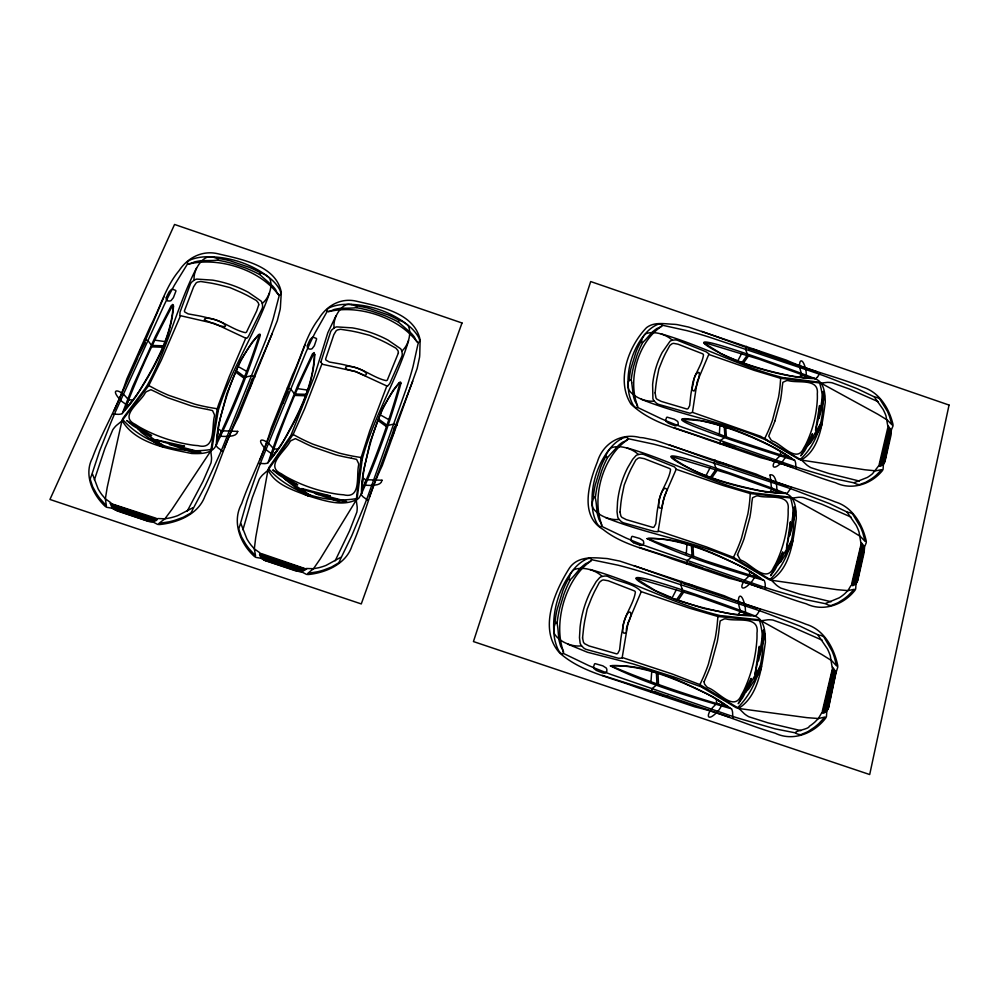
<?xml version="1.0" encoding="UTF-8"?>
<svg xmlns="http://www.w3.org/2000/svg" width="999" height="999" viewBox="0 0 999 999"><rect width="100%" height="100%" fill="white"/><g stroke="black" fill="none" stroke-linecap="round" stroke-linejoin="round"><path stroke-width="1.5" d="M819.592 405.619L819.567 408.466M790.396 522.052L790.359 525.087A47.59 43.544 43.2 0 1 789.947 530.207L789.66 532.117M343.556 502.26L343.569 500.561L315.834 493.219M759.228 647.364L759.178 649.512A49.563 46.166 53.4 0 1 758.716 654.969L757.841 660.951L758.691 660.364A19.243 17.795 54.5 0 0 758.803 659.677L764.198 637.762A14.585 13.449 52.6 0 0 764.485 633.766M200.849 452.235L169.231 443.806L169.793 444.692A19.456 17.82 -10.3 0 0 170.492 444.88L172.39 445.317M592.245 502.572C596.278 486.038 596.353 511.913 597.627 514.872A65.697 61.126 38.3 0 0 599.063 519.717C604.969 528.771 599 528.908 595.941 521.341A42.145 39.448 37 0 1 592.357 502.584M553.821 628.221C558.179 610.601 557.991 638.036 559.29 641.246A68.282 64.972 50.2 0 0 560.751 646.39C566.795 655.906 560.689 656.293 557.479 648.151A43.794 41.958 50 0 1 553.933 628.234M761.176 352.759L758.466 351.099A45.854 41.121 35.3 0 0 755.107 349.825A37.675 33.729 35 0 0 751.673 348.788L748.551 348.639L816.907 371.79M730.306 466.608L717.27 462.387L720.491 462.574A39.023 35.852 40.5 0 1 724.05 463.636A47.502 43.706 41.1 0 1 727.509 464.935L734.802 468.181L787.861 486.151M172.427 445.329L192.919 452.372A14.835 13.661 -9.8 0 0 197.078 453.047L197.964 451.361M697.389 588.136L694.505 586.338A49.413 46.391 51.6 0 0 690.921 585.002A40.572 38.062 50.7 0 0 687.25 583.916L683.903 583.753L756.905 608.104M719.342 434.39L719.867 425.624M886.925 447.752L887.174 446.678A9.241 8.104 42.2 0 0 887.499 445.591A8.579 7.53 42.2 0 0 887.611 445.042A11.813 10.377 42.1 0 0 887.699 444.105L887.711 443.831A8.941 7.842 42 0 0 888.423 441.258L888.148 439.51L887.012 441.271A9.178 8.029 42.6 0 0 886.687 443.106L886.45 444.006M686.288 553.958L686.912 544.63M832.392 684.69L832.167 683.441L831.418 684.365M650.973 681.68L651.71 671.74M857.991 567.882L857.716 569.068A9.94 8.866 49.2 0 0 857.267 570.766L857.479 573.151L858.516 571.74A10.302 9.228 48.7 0 0 858.865 570.466A9.066 8.117 48.7 0 0 859.028 568.881L859.115 568.706A9.653 8.641 48.5 0 0 859.814 565.946L860.089 564.797A9.603 8.591 48.3 0 0 860.439 563.648A8.916 7.98 48.3 0 0 860.551 563.061A12.275 10.989 48.2 0 0 860.651 562.05L860.663 561.775A9.291 8.304 48.1 0 0 861.413 559.015L861.15 557.167L859.952 559.053A9.54 8.492 48.6 0 0 859.602 561.001L859.352 561.975A9.703 8.654 48.8 0 0 858.765 564.984L858.528 565.509A10.402 9.278 49 0 0 858.054 567.407L858.016 567.644M828.983 694.168L828.695 695.429A10.377 9.366 57.5 0 0 828.208 697.252L828.408 699.787L829.819 697.177A9.453 8.566 57.3 0 0 830.057 695.217L830.144 695.029A10.077 9.141 57 0 0 830.893 692.082L831.18 690.846A10.027 9.078 56.7 0 0 831.543 689.61A9.328 8.454 56.7 0 0 831.668 688.985A12.787 11.601 56.7 0 0 831.78 687.911L831.792 687.612A9.703 8.779 56.4 0 0 832.604 684.677L832.329 682.704L831.081 684.727A9.965 8.991 56.7 0 0 830.706 686.812L830.431 687.849A10.14 9.141 57 0 0 829.807 691.058L829.57 691.633A10.877 9.803 57.3 0 0 829.045 693.656L829.045 693.656M886.463 444.018A9.341 8.167 42.8 0 0 885.901 446.828L885.676 447.327A10.015 8.766 42.9 0 0 885.226 449.1L884.914 450.661A9.565 8.379 43.1 0 0 884.49 452.26L884.702 454.508L885.701 453.184A9.915 8.716 42.4 0 0 886.038 451.985A8.716 7.667 42.5 0 0 886.188 450.512L886.263 450.349A9.291 8.154 42.3 0 0 886.925 447.752M631.156 380.169L631.805 375.387A148.963 133.217 37.4 0 1 633.653 366.221L636.975 355.344A149.126 133.466 37.6 0 1 640.521 346.865L642.607 342.669M595.342 497.477L596.053 492.382A154.445 141.471 43.7 0 1 598.051 482.617L601.598 471.016A154.633 141.746 43.9 0 1 605.344 461.963L607.542 457.48L618.768 445.167A65.509 60.814 37.7 0 1 622.502 442.257C632.03 438.723 627.297 435.102 620.866 439.135M629.22 379.508L629.882 374.188A90.934 82.018 34.3 0 1 630.906 368.569L636.063 351.76A90.784 81.781 34.1 0 1 638.311 346.653L640.696 342.02M335.164 560.789L349.613 530.719L356.843 512.15A27.348 26.074 -3.6 0 0 357.192 506.98L356.256 500.224L361.151 457.53L369.742 430.906L386.775 386.188M557.08 622.752L557.867 617.32A160.926 149.975 54.1 0 1 560.039 606.88L563.823 594.492A161.151 150.25 54.5 0 1 567.807 584.802L570.129 580.007M593.331 496.79L594.068 491.121A94.156 87.225 40.1 0 1 595.179 485.152L600.674 467.22A93.993 86.975 39.7 0 1 603.059 461.763L605.569 456.805M555.019 622.052L555.819 616.008A97.952 92.645 51.6 0 1 557.042 609.627L562.912 590.471A97.74 92.383 50.9 0 1 565.434 584.615L568.094 579.32M668.081 696.266L654.32 691.445L657.217 693.518A41.046 38.649 54.5 0 0 660.913 694.942A49.725 46.766 53.6 0 0 664.66 696.078L668.081 696.266L729.233 717.07M676.198 469.28L674.6 466.945L643.593 454.433A11.114 10.315 34.3 0 0 641.071 454.133L638.174 454.557A9.066 8.404 34.2 0 0 636.001 455.606L632.667 459.315L627.759 467.582A110.664 101.761 42.6 0 0 622.627 479.433A107.642 99.026 42.4 0 0 619.83 488.761A110.664 101.748 42.6 0 0 617.544 501.748L617.032 511.738L617.732 516.97A9.203 8.629 37.2 0 0 618.943 519.243L621.116 521.441A11.276 10.577 37.1 0 0 623.376 522.789L654.67 531.543L658.054 531.73L663.011 501.248L667.032 489.635L666.071 488.723A6.181 5.732 37.8 0 0 665.059 488.274C661.425 488.961 656.793 505.182 659.44 507.879A6.194 5.757 38.3 0 0 660.501 508.141L661.775 507.992L664.497 496.141L676.198 469.28L723.101 485.489L750.286 493.556L792.145 498.114L798.513 497.277A26.261 23.701 44.9 0 1 803.446 497.602L821.64 504.133L850.986 517.057M818.493 418.356L815.596 430.282M818.481 418.556L819.192 413.286A45.904 41.009 37.2 0 0 819.567 408.466M641.258 591.645C633.94 583.166 617.794 581.918 607.554 576.286A11.526 10.977 43.8 0 0 604.944 575.998L601.935 576.485A9.391 8.954 43.5 0 0 599.675 577.634L596.178 581.63L591.021 590.484A115.247 107.942 53.4 0 0 585.576 603.171A112.088 105.057 53.2 0 0 582.592 613.136A115.235 107.929 53.3 0 0 580.094 626.997L579.47 637.649L580.144 643.219A9.565 9.191 51.1 0 0 581.393 645.616L583.628 647.926A11.713 11.251 50.9 0 0 585.951 649.325L618.369 658.229L622.09 658.166L628.009 622.951L641.258 591.645L689.76 608.266L717.881 616.483L761.238 620.779L767.844 619.792A27.36 25.1 53.7 0 1 772.964 620.067L791.77 626.785L822.09 640.147M818.543 417.994L819.005 414.722M346.491 501.698L342.844 502.235M757.854 660.726L755.007 674.425L759.228 646.266M757.916 660.314L758.278 657.829M789.547 532.892L786.513 548.426L790.384 522.04M790.621 530.481L793.681 509.89M187.275 511.051L203.009 481.293L211.001 462.912A27.947 25.774 -11.9 0 0 211.538 457.792L210.814 451.073L217.245 408.766L218.681 404.295L229.295 376.498L245.754 338.149L247.277 337.974L248.551 336.188L262.25 308.341A11.314 10.202 -0.2 0 0 262.612 305.981L262.213 303.221A9.228 8.329 -0.1 0 0 261.114 301.086L248.501 292.382A115.047 104.67 -7 0 0 236.051 286.638A111.813 101.698 -6.8 0 0 226.273 283.304A115.047 104.683 -7 0 0 212.7 280.145L196.753 279.096A9.291 8.292 -2.5 0 0 194.343 280.045L191.97 281.855A11.389 10.177 -2.5 0 0 190.472 283.828L180.007 312.188L179.87 315.559L214.61 323.551L245.667 338.124M418.294 342.669L413.074 366.371A459.965 395.604 -10.7 0 1 406.718 387.45L367.769 496.453A470.204 407.692 -15.7 0 1 363.024 508.603L351.685 535.901L340.334 559.365A25.437 24.426 -9.8 0 1 339.872 560.626L338.998 562.337A4.021 3.884 -8.2 0 1 338.336 563.049L331.481 567.07L323.801 570.004A81.98 77.647 -6.2 0 1 317.557 571.765L307.804 573.351L313.474 568.718L320.217 558.941L356.456 499.762M823.126 395.954L821.79 404.77L822.389 405.482M763.186 635.252L761.613 645.254L762.249 646.053M879.669 465.584L888.91 427.46M852.172 585.002L861.65 543.818L862.012 544.343M822.826 712.487L832.954 668.481L833.828 669.817A27.048 24.563 56.5 0 1 834.215 670.429L834.939 671.927M626.323 630.943C625.948 624.7 632.317 617.432 630.569 612.474A6.419 6.094 48.9 0 0 629.532 612.012C625.948 612.187 620.654 630.719 623.513 632.966A6.444 6.119 50.1 0 0 624.612 633.216L626.073 632.33M408.616 340.609C396.166 381.531 372.677 418.631 361.888 460.464M268.007 469.88L255.756 537.262L254.32 548.838L255.557 555.806L249.088 548.763A81.793 77.735 -4.8 0 1 245.442 543.681L241.496 536.825L238.923 529.607A4.083 3.859 -14 0 1 238.886 528.671L239.373 526.823A25.637 24.313 -13 0 1 239.885 525.586L247.078 500.649L256.893 472.764A440.222 414.385 50 0 1 261.501 460.539L305.607 352.997A432.817 400.237 41.7 0 1 315.035 332.917L327.135 311.501M279.333 295.155L273.214 318.631A470.566 390.484 -12.4 0 1 266.021 339.51L222.652 447.402A481.63 402.035 -16.5 0 1 217.407 459.428L204.945 486.451L192.582 509.665A26.036 24.101 -15.9 0 1 192.07 510.914L191.121 512.612A4.121 3.834 -15.6 0 1 190.434 513.299L183.304 517.257L175.387 520.129A83.829 76.698 -12.7 0 1 168.968 521.84L158.978 523.376L164.91 518.806L172.115 509.14L211.026 450.624M795.953 468.506L795.654 463.161A25.474 23.002 40.5 0 0 794.842 460.414L794.754 460.189M765.421 589.223L765.147 583.541A26.474 24.401 48.4 0 0 764.322 580.644L764.247 580.394M732.804 718.181L732.567 712.125A27.685 25.812 60.6 0 0 731.743 709.04L731.68 708.853M815.546 430.269L819.555 405.594M824.1 398.201L819.367 417.457A17.795 15.834 38.6 0 1 819.255 418.057L818.593 418.569M242.919 529.77L252.223 497.877L259.278 479.208A27.535 25.986 -7.4 0 1 262.512 475.012L267.844 470.354L293.132 434.478L304.608 408.791L321.865 364.073M269.555 293.057C255.444 333.678 230.394 370.055 217.894 411.675M122.003 420.542L107.218 487.325L105.357 498.801L106.381 505.719L100.037 498.688A83.604 76.811 -12.2 0 1 96.503 493.631L92.707 486.8L90.335 479.645A4.183 3.796 -17.1 0 1 90.335 478.708L90.897 476.885A26.249 23.976 -16.8 0 1 91.458 475.649L99.625 450.961L110.589 423.351A436.538 422.04 33 0 1 115.697 411.251L164.261 304.82A430.856 405.944 28.4 0 1 174.55 284.965L187.6 263.798M823.763 712.012L833.553 669.405M852.584 584.827L862.237 544.692M879.894 465.497L888.923 427.485M824.849 711.425L834.252 670.504M854.12 584.04L862.924 545.729A25.899 23.227 47.9 0 0 862.512 545.079L862.037 544.38M881.543 464.697L889.797 428.771M823.426 712.212L823.963 711.962A23.164 21.029 57.1 0 0 825.149 711.375L828.458 699.725M832.367 682.717L834.889 671.715M853.084 584.602L853.271 584.527A22.178 19.893 48.4 0 0 854.407 583.99L857.517 573.089M861.175 557.18L863.536 546.878L862.886 545.666M880.544 465.222L880.718 465.147A21.341 18.781 42.2 0 0 881.817 464.66L884.752 454.445M888.173 439.523L890.396 429.857L889.759 428.708A24.938 21.928 41.8 0 0 889.385 428.159L889.147 427.809M834.515 677.384L828.021 705.706A22.965 20.892 57.6 0 1 826.298 710.177L826.123 710.551M857.142 578.696L863.211 552.197A21.853 19.568 47.2 0 0 863.586 547.664M890.121 434.852L884.415 459.715A21.141 18.644 42.3 0 1 882.866 463.623L882.704 463.961M790.571 542.507L792.057 540.009M94.405 479.82L104.957 448.239L112.787 429.757A28.159 25.662 -13.1 0 1 116.234 425.611L121.816 421.016L148.776 385.564L161.338 360.139L180.432 315.896M310.627 495.591L284.016 478.096L286.301 480.357M820.241 424.812L815.434 434.265L815.808 435.139M790.396 544.355L790.921 542.445M759.627 667.981L754.307 678.821L754.695 679.795M651.086 692.195L652.185 688.511L655.656 685.701A6.231 5.894 57.5 0 0 656.942 683.84L656.393 672.914M681.643 581.343L680.756 584.865L682.205 589.148M686.463 563.823L687.512 560.389L690.833 557.779A5.982 5.569 43.9 0 0 692.057 556.056L691.433 545.791M715.072 460.077L714.248 463.386L715.671 467.42A5.819 5.332 38.3 0 1 715.821 469.518L710.326 477.285M719.592 443.668L720.566 440.447L723.751 438.049A5.769 5.232 36.6 0 0 724.924 436.426L724.25 426.773M746.403 346.403L745.641 349.488L747.052 353.309A5.632 5.02 33.5 0 1 747.215 355.282L741.957 362.525M751.048 678.483L750.561 681.318A53.471 49.95 55 0 1 748.263 686.825L745.541 692.195L748.875 688.798L759.115 673.014A15.672 14.486 55.2 0 0 760.838 669.118L761.275 667.407A16.109 14.873 55.1 0 0 761.5 666.495L761.076 665.471M283.092 400.299L282.829 403.496L288.137 391.571L287.525 391.009L305.195 344.568M810.514 442.932L819.829 429.245A14.486 12.887 39.2 0 0 821.378 425.836L821.765 424.35A14.885 13.237 39.1 0 0 821.965 423.539L821.553 422.627M780.706 561.838L790.459 547.152A15.035 13.674 45.5 0 0 792.095 543.518L792.507 541.92A15.447 14.048 45.4 0 0 792.707 541.058L792.369 540.134M692.457 412.362L697.102 381.98L708.99 353.921L706.181 351.823L677.359 340.222A10.752 9.678 30.2 0 0 674.924 339.91L672.14 340.272A8.766 7.892 30.1 0 0 670.042 341.233L662.2 352.422A106.781 95.779 36.4 0 0 657.342 363.511A103.871 93.194 36.3 0 0 654.72 372.265A106.781 95.767 36.4 0 0 652.622 384.453L652.909 398.788A8.891 8.104 31.5 0 0 654.108 400.936L656.218 403.022A10.889 9.928 31.5 0 0 658.403 404.32L689.972 413.249L692.457 412.362L760.589 436.288L801.697 460.202L806.618 464.847A25.637 22.827 40.9 0 0 810.901 467.657L829.095 473.551L859.427 481.081M164.51 446.253L161.801 444.53M760.326 609.34L757.429 614.023A26.536 24.5 49.1 0 1 755.356 615.996L753.895 615.559M791.183 487.362L788.411 491.733A25.537 23.089 41 0 1 786.425 493.556L785.014 493.119M820.117 372.964L817.469 377.048M155.544 439.71L184.553 446.141L180.994 446.228A49.775 45.454 -8.1 0 1 175.374 445.242M369.38 497.027L390.172 439.922L391.97 437.275A48.339 45.217 3.3 0 0 393.331 433.916A39.76 37.238 4 0 0 394.43 430.457L394.518 427.235L390.259 439.935M643.568 543.593L643.344 544.13A2.872 2.697 40.7 0 1 640.097 545.154M774.924 420.929L780.419 400.674A172.989 157.617 26.9 0 0 782.217 386.763L782.854 382.305L786.712 380.569A8.766 7.792 36.9 0 1 788.298 380.644C797.964 383.491 819.242 377.797 817.307 393.993A81.706 73.339 35 0 1 817.357 398.851C816.62 414.435 812.774 429.995 805.968 444.056A82.068 73.926 35.6 0 1 803.633 448.226C796.79 463.923 781.493 443.868 772.514 441.046A8.891 7.98 38.8 0 1 771.141 440.084L768.731 436.113L770.916 430.706A171.591 156.144 26.9 0 0 774.924 420.929M782.267 554.845L782.741 552.21M330.12 495.829L301.735 488.548L304.608 490.172L315.409 493.119M394.842 427.447L412.724 381.231M164.136 296.466L144.58 342.407L142.745 344.942M224.275 447.977L247.39 391.458L249.313 388.836A49.251 44.805 -5.6 0 0 250.811 385.514A40.497 36.913 -5.2 0 0 252.048 382.08L252.173 378.883L247.415 391.458M282.667 403.434L259.865 460.015M307.417 345.529L308.504 342.919A51.511 47.515 5.7 0 1 310.115 339.598L312 337.6A2.972 2.722 2.9 0 1 313.274 337.262L316.296 338.386A1.948 1.773 3 0 1 316.621 339.023L314.335 345.754L312.125 348.676A3.559 3.259 2.5 0 1 309.016 348.901L308.466 348.663A2.847 2.61 2.4 0 1 307.467 345.554M307.467 495.529L308.117 493.956M252.61 379.208L272.352 333.366M289.623 437.4L268.993 467.382A47.727 45.18 -3.7 0 0 268.057 469.755C274.663 484.752 293.781 490.309 308.054 495.854C323.089 500.262 341.646 507.155 356.506 499.637A49.226 46.566 -3.9 0 0 357.23 497.714L361.863 461.875A8.591 8.117 2.2 0 0 361.151 457.554L352.797 456.143A194.955 176.224 9.4 0 1 339.235 453.096L313.049 444.218A194.88 176.224 9.7 0 1 300.524 438.424L293.107 434.49A8.654 8.092 -2.6 0 0 289.685 437.437M142.745 344.942A40.697 36.813 -6.6 0 0 141.084 348.239A49.376 44.743 -6.3 0 0 139.71 351.623L137.288 359.053L114.036 410.714M166.371 297.44L167.57 294.842M751.023 678.471L740.671 699.337A238.361 230.12 35.9 0 1 738.211 703.683L742.494 697.951A117.083 110.914 51.7 0 0 743.693 695.754L745.828 691.583M290.559 436.301L314.148 376.935L327.809 332.754L336.001 315.784M782.704 552.185L772.864 571.64A230.307 215.584 28.5 0 1 770.529 575.686L774.612 570.367A112.562 104.42 39.9 0 0 775.748 568.306L777.784 564.435M151.324 435.814L148.764 434.702A53.447 48.576 -8.3 0 1 143.294 431.93L138.012 428.771L141.246 432.342L156.718 443.906A15.859 14.51 -11.1 0 0 160.627 445.979L162.013 444.617M812.374 433.878L803.009 452.06A222.952 202.235 25.9 0 1 800.786 455.831L804.694 450.886A108.704 98.164 34 0 0 805.781 448.963L808.391 444.056M210.826 451.036L211.076 450.499A48.839 44.705 -11.2 0 0 212.063 448.139L217.819 413.074A8.754 8.042 -7.5 0 0 217.245 408.791L208.791 407.342A197.877 175.25 1.9 0 1 195.092 404.258L168.731 395.329A197.777 175.262 2 0 1 156.181 389.523L148.776 385.564A8.829 8.004 -9.5 0 0 145.18 388.486L123.089 418.069A48.764 44.655 -11.2 0 0 122.053 420.417C135.115 443.419 167.532 448.514 191.671 453.496C200.337 453.821 212.912 454.095 216.608 444.255M606.493 671.803L606.718 671.228A3.734 3.571 56.3 0 0 606.243 668.019L602.822 665.834L595.179 663.648A2.035 1.961 55.6 0 0 594.492 663.998L593.456 667.17A3.122 2.997 55.8 0 0 593.93 668.481L596.291 670.366A53.434 50.924 49.1 0 0 600.112 671.927L603.096 672.976A2.985 2.86 56.3 0 0 606.543 671.84M779.607 562.612L777.584 565.022L780.069 559.977M677.846 424.637L678.046 424.138A3.459 3.159 33.7 0 0 677.547 421.291L674.337 419.28L667.207 417.17A1.886 1.723 33.1 0 0 666.57 417.47L665.659 420.254A2.897 2.647 33.2 0 0 666.121 421.416L668.343 423.126A49.7 44.992 32.1 0 0 671.915 424.6L674.712 425.599M146.104 387.362C167.682 349.588 176.748 306.331 196.478 268.082M809.889 441.171L808.566 443.731M361.713 493.319L358.828 498.164L356.256 500.224M746.965 689.372L760.826 665.384M746.216 690.846L746.59 690.109M672.177 597.839L676.448 589.522M310.452 495.979L309.453 496.228A15.959 15.097 -3.5 0 1 308.529 495.929L307.405 495.516M778.683 562.712L790.571 542.532M706.068 475.474L710.127 467.707M702.834 567.981L689.572 563.161L692.382 565.147A39.411 36.439 42.7 0 0 695.966 566.533A47.74 44.081 42.2 0 0 699.587 567.632L707.479 569.505L761.975 588.136M737.836 360.764L741.695 353.509M855.344 583.241L855.519 582.892A21.978 19.755 48.8 0 0 857.179 578.721M790.396 544.38L785.863 552.559L786.25 553.471M164.323 446.64L163.299 446.89A16.296 14.923 -11 0 1 162.362 446.578L161.239 446.166M821.69 712.874L818.343 718.543L814.997 721.94A56.044 51.361 56.4 0 1 809.34 726.298C808.89 729.707 790.209 731.106 797.015 733.828A25.637 23.339 58.6 0 0 798.288 734.265L800.149 734.652A4.096 3.734 60.2 0 0 801.073 734.565L807.879 731.68L814.185 727.459A82.13 75.499 55 0 0 818.768 723.651L824.949 717.032L818.418 718.531L806.967 717.657L738.623 708.466M851.086 585.364L847.889 590.634L844.679 593.781A53.696 48.539 47.1 0 1 839.26 597.802L825.773 603.371L827.434 604.707A24.525 22.078 49.5 0 0 828.658 605.132L830.456 605.519A3.921 3.534 50.7 0 0 831.343 605.456L837.899 602.822L843.943 598.95A78.759 71.304 45.7 0 0 848.338 595.441L854.257 589.298L847.964 590.621L836.912 589.66L770.953 580.182M271.616 454.37L272.452 452.759A34.353 31.893 -7.1 0 0 273.763 449.275L273.214 448.376A11.713 10.939 -6.3 0 0 271.965 446.99C264.161 437.425 253.846 437.15 266.633 450.099A46.641 43.407 -1.3 0 0 268.931 451.848L269.955 452.547A5.207 4.87 -6.2 0 1 271.616 454.37A4.52 4.221 -6.1 0 1 272.09 456.893L277.747 449.4L276.636 449.026A4.633 4.333 -5.2 0 0 275.225 448.988L273.851 449.475M878.62 465.909L872.489 473.751A51.711 45.779 40.8 0 1 867.282 477.46L854.207 482.642L855.906 483.816A23.589 20.842 42.8 0 0 857.092 484.228L858.828 484.615A3.771 3.334 43.7 0 0 859.689 484.565L865.996 482.167L871.802 478.608A75.899 67.22 39.6 0 0 876.023 475.349L881.705 469.655L875.561 470.829L864.959 469.78L801.223 460.064M570.491 573.713C564.41 590.172 578.945 568.781 581.893 566.758A68.057 64.673 48.8 0 1 585.789 563.611C595.666 559.765 590.971 555.906 584.128 560.302M607.842 451.585C606.83 452.897 604.607 457.292 607.467 457.517M642.832 337.113C637.374 351.598 650.686 332.879 653.334 331.206A63.312 57.155 32.4 0 1 656.917 328.509C666.183 325.199 661.45 321.865 655.307 325.549A40.372 36.426 30.6 0 0 642.931 337.175M126.199 405.182L127.11 403.584A35.127 31.506 -11.9 0 0 128.559 400.137L128.034 399.25A11.976 10.814 -11.8 0 0 126.811 397.864C119.243 388.374 108.666 387.974 121.279 400.924A47.602 42.945 -8.2 0 0 123.551 402.659L124.563 403.371A5.32 4.808 -11.7 0 1 126.199 405.182A4.62 4.171 -11.7 0 1 126.598 407.692L132.617 400.287L131.493 399.912A4.733 4.283 -11.1 0 0 130.057 399.862L128.646 400.337M678.371 599.924L683.878 591.87M676.573 599.712L682.354 591.383A6.044 5.669 47.2 0 0 682.192 589.148M712.05 477.51L717.307 470.017M743.631 362.762L748.651 355.756M297.602 484.765L294.767 484.016A52.373 49.101 -0.6 0 1 289.31 481.256M581.518 645.791C572.552 647.29 559.415 641.97 554.47 633.903A14.535 14.023 48.3 0 1 553.871 631.705L553.796 631.218M126.861 420.604L132.368 425.262A115.547 104.358 -4.4 0 0 134.515 426.635L140.06 429.982M619.068 519.405C610.364 520.666 597.864 515.609 592.919 507.917A14.011 13.174 34.8 0 1 592.32 505.856L592.245 505.394M654.233 401.086C645.766 402.135 633.841 397.327 628.908 389.972A13.536 12.363 29.8 0 1 628.321 388.012L628.234 387.587M887.437 444.268L887.412 444.305A6.169 5.407 42.3 0 1 886.887 446.678L886.188 446.353A6.344 5.544 42.7 0 1 886.725 443.981L887.474 444.23M758.528 656.268L759.402 655.269L763.323 630.207M790.609 530.494L789.148 535.814L789.959 535.264A18.457 16.796 44.8 0 0 790.072 534.627L795.117 514.11A14.011 12.687 43.6 0 0 795.354 510.364L794.555 507.03M273.089 561.176L275.712 561.226A10.514 10.04 -16.6 0 1 277.56 561.913L278.858 562.362A10.827 10.352 -16.5 0 1 281.443 563.224L282.018 563.536A10.277 9.84 -16.3 0 1 285.302 564.547L286.376 564.922A10.102 9.678 -16.1 0 1 288.511 565.534L290.572 567.045L288.524 567.145A9.79 9.366 -13.3 0 1 285.502 565.983L285.202 565.933A12.9 12.325 -13.1 0 1 284.091 565.696A9.416 8.991 -13.6 0 1 283.454 565.509A10.115 9.665 -13.5 0 1 282.193 564.997L280.931 564.572A10.165 9.703 -13.7 0 1 277.922 563.461L277.734 563.361A9.528 9.091 -14 0 1 275.724 562.912L261.338 556.593A23.302 22.215 -12.8 0 1 260.789 555.307L260.302 554.083L305.319 569.205L303.896 569.979A27.223 25.999 -12 0 1 303.246 570.317L301.673 570.916M258.054 335.664C237.75 358.404 228.434 388.574 220.492 417.395A81.531 76.186 -1.9 0 0 219.68 421.079A186.239 176.286 8.7 0 0 216.908 441.396C232.954 407.093 247.49 371.94 259.091 335.864A2.785 2.522 -0.9 0 0 259.178 334.702A4.758 4.321 -0.7 0 0 258.092 335.689M819.055 414.435L819.854 413.561L823.188 391.496M128.696 513.311L128.883 513.424A10.415 9.578 -17.5 0 0 131.918 514.522L133.192 514.947A10.352 9.54 -17.5 0 0 134.453 515.472A9.64 8.879 -17.6 0 0 135.102 515.659A13.212 12.15 -17.3 0 0 136.214 515.896L136.538 515.946A10.027 9.241 -17.5 0 0 139.56 517.095L141.658 517.032L139.61 515.521A10.352 9.54 -19 0 0 137.45 514.897L136.388 514.51A10.527 9.703 -19.1 0 0 133.067 513.511L132.492 513.199A11.089 10.202 -19.1 0 0 129.882 512.325L128.584 511.888A10.764 9.89 -19.1 0 0 126.711 511.188L124.051 511.126L126.673 512.849A9.753 8.966 -17.6 0 0 128.696 513.311M287.45 391.059L285.839 393.556A39.91 37.175 1.2 0 0 284.315 396.89A48.439 45.18 1.7 0 0 283.079 400.299M572.09 571.341L572.415 571.003A14.323 13.711 41.4 0 1 574.088 569.63C582.692 566.221 595.891 570.067 602.135 576.423M737.637 707.704C759.565 686.163 767.819 649.987 759.615 620.616M609.365 449.363L609.677 449.051A13.824 12.862 32.4 0 1 611.263 447.789C619.667 444.692 632.23 448.439 638.361 454.508M644.293 335.04L644.592 334.752A13.374 12.075 28.7 0 1 646.116 333.579C654.32 330.781 666.283 334.44 672.315 340.222M770.004 579.445C790.971 559.64 798.701 525.362 790.571 497.939M800.299 459.378C820.391 441.108 827.647 408.566 819.592 382.929M571.74 571.828C559.19 588.049 552.622 610.139 553.783 630.594M760.763 620.591L821.752 654.47L831.705 660.689L836.663 665.996L834.202 656.718A82.605 76.024 56.4 0 0 831.942 650.799L823.925 637.075A3.971 3.596 53.3 0 0 823.201 636.463L821.478 635.651A25.175 22.84 54.7 0 0 820.241 635.239L818.218 635.352L827.384 648.813A55.869 51.149 55.6 0 1 830.306 655.831L832.167 667.457M609.028 449.812C597.09 464.847 590.921 485.676 592.22 504.807M791.683 497.939L850.748 530.506L860.401 536.475L865.146 541.433L862.786 532.779A79.146 71.828 46.7 0 0 860.551 527.185L852.734 514.198A3.809 3.397 45.6 0 0 852.022 513.611L850.361 512.824A24.138 21.591 46.5 0 0 849.162 512.425L847.202 512.362L856.155 525.262A53.546 48.339 46.6 0 1 859.015 531.905L860.888 542.844M643.968 335.464C632.592 349.425 626.785 369.106 628.221 387.038M755.169 616.158C765.159 619.967 765.259 633.516 765.384 642.457C761.937 664.947 759.502 695.479 738.486 708.416A48.164 44.468 55.2 0 1 735.976 707.592L703.271 688.061M786.25 493.693C795.753 497.252 796.166 510.002 796.29 518.543C793.194 539.572 790.858 568.431 770.828 580.132A46.179 41.983 45.5 0 1 768.406 579.32L736.725 560.589A8.479 7.792 45.7 0 1 733.491 557.355L706.418 546.903L658.566 530.981M814.197 378.321L815.571 378.746A24.663 21.753 36 0 0 817.469 377.048M815.396 378.871C824.45 382.205 825.137 394.218 825.261 402.385C822.489 422.102 820.229 449.438 801.098 460.027A44.505 39.573 39.2 0 1 798.763 459.228L768.056 441.233M591.221 560.789C565.509 578.121 552.672 623.513 563.673 652.247M779.62 562.587L780.694 561.85M330.282 498.876L331.094 498.326L343.531 500.886M627.722 439.672C602.921 455.969 591.158 497.902 601.935 525.249M144.48 342.47L145.192 342.907L139.173 354.707M810.501 442.944L807.479 445.879L821.315 422.54M661.925 326.136C637.949 341.546 627.197 380.232 637.749 406.381M184.415 449.612L185.265 449.075L197.852 451.673M92.495 474.063L98.114 488.836A57.168 52.41 -13.9 0 0 102.135 495.029L105.357 498.801L110.951 502.822M212.625 257.093A42.695 38.199 -2.4 0 0 193.044 258.903C184.778 261.288 185.327 266.508 194.605 261.863A67.083 60.402 -3.1 0 1 199.675 260.926C202.809 259.965 229.57 261.963 212.637 256.993M152.822 520.929L154.445 520.342A27.872 25.649 -16.6 0 0 155.12 520.004L156.593 519.243L111.314 504.033L111.726 505.244A23.851 21.916 -17 0 0 112.238 506.518L112.875 507.517M830.007 694.705L830.007 694.642A7.043 6.381 57 0 0 830.656 691.845A1.349 1.224 57 0 1 830.344 692.207L830.331 692.195M136.089 514.86L135.764 515.209A1.386 1.274 -18.2 0 0 136.089 515.609A6.918 6.369 -17.8 0 1 133.192 514.635L133.529 513.823A7.143 6.581 -18.8 0 1 136.401 514.822L136.776 515.159M296.166 488.249L297.153 487.949L308.004 494.243M784.715 377.759L818.256 382.093A44.543 39.61 39.2 0 1 820.554 382.892L877.934 414.298L887.299 420.03L891.982 424.837L889.572 416.583A76.236 67.732 40.2 0 0 887.387 411.288L879.757 398.963A3.671 3.209 40.2 0 0 879.07 398.401L877.459 397.652A23.252 20.367 40.8 0 0 876.285 397.252L874.425 397.065L883.116 409.428A51.573 45.592 40.4 0 1 885.938 415.709L887.811 426.024M150.037 438.911L151.061 438.611L161.888 444.905M328.284 311.75C357.992 304.096 398.826 317.445 417.257 342.17M188.761 264.036C218.644 256.718 259.915 269.568 278.296 294.655M267.982 463.061L267.72 463.124A26.911 25.05 -5.4 0 1 264.623 463.661L258.604 463.374M684.128 583.491L633.953 565.634M122.203 413.786L121.928 413.848A27.497 24.75 -11 0 1 118.756 414.36L112.637 414.048M240.996 523.876L246.865 538.836A55.882 53.084 -7.9 0 0 251.024 545.054L254.32 548.838L259.952 552.872M748.75 348.339L701.773 331.393M740.808 611.725L739.672 612.449A4.595 4.246 50.9 0 0 738.96 613.536L738.673 614.622L747.901 615.222A4.471 4.108 50.7 0 1 746.103 613.224A5.145 4.733 50.6 0 1 745.429 610.801L745.391 609.577A46.853 43.694 49.6 0 0 745.154 606.73C741.483 589.273 735.838 595.928 739.747 608.703A11.551 10.639 50.3 0 0 740.234 610.539L740.684 611.538A33.554 30.844 48.2 0 0 744.28 612.812L746.066 613.236M772.364 489.36L771.278 490.022A4.421 3.996 42.3 0 0 770.591 491.033L770.329 492.057L779.232 492.732A4.296 3.884 42.3 0 1 777.484 490.834M356.443 498.588C325.562 504.058 289.772 492.482 268.806 468.981M801.947 374.625L800.911 375.237A4.258 3.771 37 0 0 800.249 376.186L799.999 377.135L808.616 377.884A4.146 3.659 37 0 1 806.905 376.074A4.77 4.208 37 0 1 806.243 373.926L806.193 372.827A43.531 38.736 35.2 0 0 805.931 370.304C802.559 355.082 797.065 360.202 800.923 371.928A10.727 9.453 36.9 0 0 801.398 373.564L802.135 374.588A31.231 27.41 35.9 0 0 805.519 375.761M211.064 449.463C179.995 454.657 143.831 443.481 122.84 419.655M282.28 564.685L282.492 563.848A6.968 6.668 -15.8 0 1 285.339 564.847L284.727 565.234A1.349 1.299 -14.7 0 0 285.052 565.634A6.756 6.456 -14 0 1 282.18 564.672M349.225 304.345C369.293 304.608 390.272 311.651 406.231 323.851M210.327 256.805C230.507 257.168 251.661 264.123 267.695 276.448M708.978 354.508L754.357 370.404L780.669 378.321L821.116 383.104L827.259 382.38A25.312 22.353 39.1 0 1 832.03 382.754L849.649 389.123L878.071 401.635M348.614 304.32L348.151 304.358A13.836 12.612 6.1 0 0 346.029 304.757C338.461 308.304 332.754 320.067 334.141 327.959M794.217 507.005L793.681 509.865M209.715 256.78L209.228 256.818A14.073 12.525 -1.3 0 0 207.068 257.193C199.35 260.602 193.032 272.153 194.168 280.145M129.308 513.324L129.945 512.937A1.586 1.461 -18.4 0 0 129.583 512.512M830.206 692.232L829.832 691.57A7.38 6.668 57.2 0 0 829.22 694.43A1.536 1.386 57.3 0 1 829.495 694.093L830.007 694.642M401.81 351.061C408.017 346.091 411.85 333.654 408.404 326.099A13.774 12.637 9.5 0 0 407.043 324.513L406.718 324.2M262.262 303.396C268.644 298.626 273.102 286.338 269.83 278.671A13.986 12.562 0.8 0 0 268.494 277.098L268.169 276.785M762.736 633.166L764.397 633.066M343.494 500.574L346.516 501.436M793.656 509.69L795.279 509.702M822.664 394.031L824.225 394.056M306.006 394.318L295.304 394.031A6.006 5.557 0 0 1 293.531 392.682L290.884 389.26L287.337 387.974M163.262 345.804L152.372 345.467A6.131 5.495 -6.8 0 1 150.612 344.118L148.039 340.721L144.48 339.423M294.717 395.429L305.02 395.766M306.406 568.481L313.474 568.718L318.581 567.757A55.807 53.122 -7.2 0 0 325.986 565.434L340.634 557.405M197.727 453.034L199.925 453.109M151.723 346.853L162.213 347.227M157.73 518.531L164.91 518.806L170.142 517.882A57.08 52.46 -13.7 0 0 177.772 515.609L192.944 507.717M301.461 570.904L301.011 570.866A22.989 22.003 -10.9 0 1 296.004 569.942L267.02 560.164A23.027 21.903 -12.6 0 1 262.512 557.904L262.125 557.679M152.61 520.904L152.16 520.866A23.526 21.716 -16.2 0 1 147.078 519.93L117.907 510.077A23.576 21.616 -16.7 0 1 113.399 507.829L113.012 507.604M351.498 304.52C368.269 309.428 342.12 307.58 338.911 308.554A65.909 60.889 5.1 0 0 333.953 309.528C325.087 314.21 324.263 308.966 332.317 306.556A41.958 38.499 5.4 0 1 351.486 304.62M330.12 495.854L326.81 495.479A48.789 45.917 0.4 0 1 321.253 494.517L315.185 493.094L315.759 493.993A19.043 18.019 -2.4 0 0 316.458 494.168L318.331 494.605M763.586 630.232L764.447 633.766M795.266 732.841L775.236 728.87L742.557 719.455A403.259 353.459 36.2 0 1 729.632 715.396L611.488 674.625A407.342 360.776 31 0 1 588.473 665.459L563.473 653.446M765.147 491.783C737.175 486.975 709.14 479.308 684.065 465.784C625.174 433.154 783.628 492.132 785.639 493.406A168.719 148.926 33.9 0 1 765.147 491.77M823.426 391.521L824.275 394.667A13.511 11.963 38 0 1 824.088 398.201M297.59 388.636L307.28 390.047M825.723 603.771L806.393 599.787L774.824 590.546A390.297 333.154 33.1 0 1 762.349 586.575L648.189 546.84A394.717 339.61 28.9 0 1 625.936 537.962L601.76 526.373M154.882 340.135L164.71 341.571M591.708 559.74L617.944 565.172A537.325 488.898 -85 0 1 641.058 571.653L756.48 609.677A530.094 474.75 87.7 0 1 768.918 614.148L800.024 626.148L818.368 634.977M854.257 482.904L835.564 478.933L805.044 469.867A378.359 314.373 31 0 1 792.969 465.971L682.529 427.247A382.967 320.179 27.4 0 1 661.001 418.618L637.587 407.442M628.171 438.698L653.508 444.118A500.636 469.393 86.8 0 1 675.861 450.487L787.462 487.624A495.541 454.57 79.4 0 1 799.5 491.983L829.595 503.646L847.352 512.15M698.938 420.591L683.678 419.255A4.583 4.183 34.2 0 0 682.267 419.368A2.672 2.435 33.9 0 0 683.291 420.067L728.958 437.874L791.046 458.329A189.111 176.461 49.1 0 0 773.501 447.527A79.158 72.427 42.5 0 0 770.154 445.754C746.628 434.19 721.715 424.475 695.891 419.792C634.377 410.676 792.269 460.027 794.118 460.052A182.967 170.529 48.7 0 0 776.323 448.726M662.349 325.224L686.862 330.632A470.329 448.763 70.3 0 1 708.478 336.875L816.533 373.164A466.958 433.491 67.3 0 1 828.183 377.41L857.329 388.748L874.537 396.978M800.848 730.619L768.356 722.951L748.888 716.783A27.81 25.612 57.7 0 1 744.342 713.736L739.11 708.603L699.924 684.627L671.94 673.888L622.414 657.579M699.612 420.354C726.498 425.312 752.235 435.976 776.335 448.701M356.73 307.717L361.963 308.728A158.242 148.926 -0.2 0 1 372.028 311.276L384.053 315.384A158.329 148.888 -0.6 0 1 393.506 319.53L398.201 321.903L411.288 333.304A65.847 60.914 5.9 0 1 414.423 337.05C418.032 346.004 422.202 342.545 417.669 335.751A41.821 38.561 8 0 0 404.308 322.702M217.857 260.19L223.139 261.226A161.488 147.377 -8.5 0 1 233.304 263.786L245.404 267.932A161.576 147.315 -8.6 0 1 254.882 272.09L259.59 274.463L272.515 285.839A66.983 60.452 -2.7 0 1 275.574 289.56C278.933 298.426 283.329 295.092 278.933 288.286A42.507 38.299 -0.8 0 0 265.784 275.287M590.134 569.492C634.627 581.693 675.549 605.094 720.816 615.734M351.473 458.216L356.606 459.39L358.653 463.661A9.366 8.854 1.6 0 1 358.591 465.334C356.193 475.836 361.451 499.338 343.544 494.78A85.976 80.345 3.6 0 1 337.924 494.255C319.817 491.558 302.098 485.614 286.076 476.735A86.139 80.27 2.2 0 1 281.381 473.776C264.323 466.233 285.202 450.936 289.785 442.033A9.428 8.829 -2.9 0 1 290.884 440.709L295.367 438.648L301.436 441.508A174.613 158.704 9 0 0 312.475 446.753L335.527 454.757A175.836 159.69 8.7 0 0 351.473 458.216M288.511 566.908L289.822 566.795L288.886 565.921A7.268 6.968 -15.7 0 0 286.351 565.159A1.324 1.274 -14.9 0 1 286.676 565.559M357.43 305.931L363.249 307.005A95.067 88.324 3.8 0 1 369.405 308.454L387.974 314.822A94.992 88.337 4.3 0 1 393.681 317.42L398.876 320.117M207.367 409.403L212.55 410.589L214.485 414.835A9.553 8.766 -7.9 0 1 214.373 416.496C211.601 427.06 215.909 450.412 198.052 445.629A87.6 79.633 -5.3 0 1 192.357 445.067C174.138 442.32 156.281 436.388 140.16 427.435A87.8 79.52 -5.9 0 1 135.477 424.488C118.157 416.458 140.747 402.122 145.13 393.032A9.628 8.729 -9.7 0 1 146.279 391.733L150.924 389.71L157.005 392.57A177.298 157.78 1.1 0 0 168.057 397.827L191.259 405.881A178.559 158.729 0.9 0 0 207.367 409.39M831.093 601.748L799.724 594.155L780.918 588.124A26.623 24.201 47.7 0 1 776.51 585.189L771.428 580.319L733.478 557.33L736.775 550.274A199.113 187.325 27.5 0 0 741.433 538.399L747.889 513.873A199.3 187.662 27.6 0 0 749.675 501.286L750.286 493.556A8.342 7.592 42.2 0 1 754.495 492.982L789.198 497.077A46.229 42.033 45.6 0 1 791.558 497.889L792.145 498.114M218.619 258.416L224.513 259.515A96.816 87.562 -4.5 0 1 230.719 260.989L249.425 267.395A96.728 87.587 -4.3 0 1 255.145 270.005L260.327 272.702M757.754 576.71L749.799 571.528L749.525 572.602A4.533 4.158 47.6 0 0 749.625 573.938L750.224 575.212M626.748 447.852C669.73 459.915 709.377 482.317 753.109 492.882M806.867 376.086L805.519 375.761M661.051 333.828C702.647 345.691 741.096 367.257 783.378 377.722M175.374 445.229L174.113 444.942M637.724 578.546L695.341 595.591L751.011 615.384A179.845 162.899 38 0 1 730.232 613.598A79.745 73.277 44.2 0 1 726.41 612.986C699.163 607.217 671.328 600.511 647.077 586.413C593.044 555.719 753.246 614.66 754.532 615.859M169.468 443.831L155.544 439.722M672.689 456.918L728.396 473.638L782.229 492.919A173.863 153.322 33.7 0 1 762.187 490.996M169.892 443.931L173.701 444.842M602.197 675.312L654.308 691.87M639.235 547.377L689.585 563.548M338.736 501.61L318.369 494.617M673.9 427.634L725.311 444.98A38.024 34.278 36.2 0 0 728.771 446.328A46.079 41.471 35.9 0 0 732.279 447.415L735.464 447.602L723.114 442.907L722.602 443.481M735.414 447.752L792.619 467.445M673.576 598.701L703.121 608.304L733.303 614.41A174.55 158.217 38.3 0 0 754.545 615.884M111.688 505.019L155.582 519.767M260.739 555.094L304.345 569.742M112.2 506.206L154.383 520.379M261.288 556.281L303.184 570.354M112.687 507.342L124.113 511.176M141.633 517.07L153.047 520.891M290.559 567.082L301.885 570.891M640.084 545.192L637.2 544.18A51.436 47.89 37.4 0 1 633.516 542.669M254.895 376.948L251.273 375.811L246.828 376.823A6.044 5.532 -3.1 0 1 244.53 376.773M397.04 425.262L393.456 424.125L389.123 425.187A5.944 5.582 7.5 0 1 386.863 425.137L378.459 418.943M672.339 597.889L655.519 590.684L637.587 579.57A4.795 4.52 44.2 0 1 636.45 578.533A2.81 2.647 44.7 0 1 637.712 578.583M717.457 462.15L668.955 444.742M759.34 667.869L760.976 668.468M790.646 542.32L792.219 542.907M819.967 424.7L821.503 425.262M761.238 620.779L760.639 620.541A48.252 44.555 55.3 0 0 758.191 619.705L722.252 615.746A8.679 8.054 51.5 0 0 717.906 616.483L717.182 624.725A206.281 200.437 35.7 0 1 715.222 638.149L708.341 664.36A206.056 200.05 35.3 0 1 703.396 677.06L699.937 684.652A8.854 8.254 57 0 0 703.296 687.986M307.018 495.367L306.818 495.292A15.522 14.685 -3.6 0 1 302.897 493.256M735.539 559.727C693.768 541.008 647.827 534.715 605.731 517.669M702.035 687.15L674.325 677.11L633.079 663.935L587.35 652.222L567.682 644.118M766.907 440.409C726.473 422.302 682.092 415.834 641.358 399.3M368.069 500.362L363.261 497.002A26.498 25.225 5.1 0 1 361.251 494.742L361.089 494.542M222.827 451.286L218.044 447.927A26.998 25 -6.7 0 1 216.084 445.666L215.921 445.467M649.025 539.235L704.832 560.564L760.414 578.471A198.039 186.576 63.8 0 0 742.319 567.207A82.418 76.811 52.5 0 0 738.873 565.372C710.776 552.122 681.031 538.886 649.437 538.336A4.745 4.446 41.2 0 0 647.976 538.473A2.772 2.597 40.7 0 0 649.038 539.198M612.424 666.508C649.924 682.367 688.611 695.466 727.697 706.793A209.74 195.779 79.2 0 0 709.015 695.042A86.513 81.081 67 0 0 705.444 693.131C676.398 679.445 645.566 665.684 612.874 665.534A4.945 4.72 56.3 0 0 611.351 665.709A2.885 2.76 55.3 0 0 612.437 666.47M814.797 378.596C813.161 377.46 661.301 320.704 715.496 350.799C738.323 362.637 763.373 370.229 788.561 375.412A74.351 64.985 33.7 0 0 792.132 376.049A168.406 144.443 31 0 0 811.5 378.109L759.377 359.303L705.481 342.907A2.622 2.348 31.4 0 0 704.307 342.832M633.516 542.657L631.218 540.859A2.997 2.822 40 0 1 630.756 539.635L631.718 536.663A1.961 1.836 39.8 0 1 632.379 536.338L639.76 538.486L643.056 540.584A3.584 3.372 40.7 0 1 643.556 543.593M167.333 300.549L167.869 300.799A3.634 3.234 -4.4 0 0 171.054 300.587L173.389 297.69L175.949 291.034A1.973 1.761 -3.9 0 0 175.649 290.397L172.602 289.26A3.034 2.697 -4 0 0 171.291 289.598L169.318 291.558A52.41 47.153 -2.5 0 0 167.57 294.855M274.775 562.3L273.876 561.376L275.349 561.351A7.305 6.968 -16.2 0 1 277.635 562.225L276.998 562.637M125.737 512.237L124.85 511.326L126.349 511.301A7.48 6.881 -18.9 0 1 128.646 512.187L127.984 512.599A1.386 1.274 -18.3 0 0 128.297 512.999M786.101 457.08L784.789 456.481A32.567 29.458 41.8 0 0 781.318 455.319L780.194 455.731A11.039 9.928 40.9 0 0 778.983 456.855C770.029 464.448 771.615 473.014 782.467 461.563A44.368 40.085 37.8 0 0 783.928 459.503L784.515 458.578A4.895 4.408 40.8 0 1 786.101 457.08A4.258 3.821 40.7 0 1 788.473 456.618L780.756 451.685L780.494 452.684A4.358 3.921 40.2 0 0 780.594 453.933L781.181 455.157M719.705 353.097C743.293 364.885 769.08 372.277 795.004 376.823A163.411 140.297 31.2 0 0 814.809 378.621M755.306 577.197L753.945 576.585A33.866 31.231 50.2 0 0 750.361 575.387L749.188 575.849A11.464 10.527 48.5 0 0 747.914 577.06C738.711 585.102 739.997 594.405 751.51 582.017A46.029 42.582 44.9 0 0 753.034 579.807L753.646 578.821A5.095 4.67 48.3 0 1 755.294 577.197A4.421 4.058 48.2 0 1 757.754 576.685M722.402 705.506L720.666 704.732A35.427 32.979 62.6 0 0 716.945 703.546L716.071 704.145A11.988 11.139 60 0 0 714.747 705.456C705.269 713.985 706.218 724.113 718.418 710.689A48.027 45.117 57.3 0 0 720.029 708.316L720.666 707.255A5.32 4.945 59.7 0 1 722.402 705.506A4.62 4.296 59.6 0 1 724.962 704.919L716.733 699.537L716.458 700.674A4.733 4.408 58.9 0 0 716.533 702.097L717.145 703.458M719.243 352.485L705.369 343.818M297.627 484.727L277.035 472.677A226.91 206.256 10.4 0 1 272.802 469.905L278.346 474.587A113.449 105.27 3.9 0 0 280.507 475.961L284.965 478.646M151.648 435.427L131.094 423.364A230.22 205.195 2.2 0 1 126.873 420.591M286.401 480.407L302.897 493.256M380.369 414.885L388.748 419.63M238.262 366.583L246.641 371.316M289.323 481.231L286.426 479.52M285.339 478.871L286.064 479.308M140.422 430.207L161.788 444.53M404.37 322.615C402.997 321.715 398.601 319.081 398.164 321.828M265.834 275.2C264.435 274.288 260.09 271.666 259.553 274.388M812.412 433.903L811.975 436.376A49.463 44.368 37.6 0 1 809.914 441.183M378.234 420.641L386.351 426.573M235.901 372.265L243.968 378.196M236.189 370.592L244.518 376.773M793.293 521.878L792.682 521.128L793.968 509.74M859.814 564.772L859.003 564.547A6.593 5.882 48.7 0 1 859.639 561.938L860.064 562.487A1.286 1.149 48.4 0 0 860.401 562.187A6.406 5.732 48.4 0 1 859.789 564.81L859.814 564.822M891.12 430.107L888.186 426.049L879.145 464.585C878.77 469.243 886.038 462.837 885.089 459.952L891.133 430.282M286.663 565.571L286.039 565.983A6.968 6.668 -13.7 0 0 288.524 566.845M860.614 561.288L860.301 560.726A1.261 1.124 48.5 0 0 859.839 561.038A6.868 6.119 48.5 0 1 860.301 558.728L860.988 557.854L861.225 559.028A6.606 5.907 48.2 0 1 860.626 561.301M365.784 480.581L365.06 479.395A4.583 4.358 2.2 0 0 363.948 478.583L362.837 478.196L362.125 487.35A4.458 4.246 2.4 0 1 364.198 485.726M221.179 431.643L220.479 430.469A4.67 4.308 -8.3 0 0 219.38 429.657L218.269 429.27L217.233 438.349A4.545 4.208 -8.5 0 1 219.393 436.738M822.964 394.068L823.126 395.929M763.049 633.116L763.186 635.227M725.774 427.659L726.373 436.95M693.019 546.715L693.556 556.58M658.016 673.863L658.503 684.377M890.446 430.219L890.459 430.606A21.041 18.469 41.3 0 1 890.159 434.877M834.939 672.127L834.952 672.564A22.802 20.704 55.6 0 1 834.565 677.397M677.896 424.662A2.772 2.535 33.7 0 1 674.725 425.549M705.381 343.781A4.471 3.996 31.4 0 1 704.283 342.869M768.094 441.171A8.167 7.343 38.7 0 1 764.922 438.149L768.031 431.531A192.745 175.662 25.2 0 0 772.439 420.417L778.496 397.415A192.919 175.961 25.2 0 0 780.119 385.589L780.669 378.321A8.042 7.155 36.6 0 1 784.715 377.822M570.591 573.776A43.307 41.271 45.1 0 1 584.115 560.302M832.342 684.69A6.906 6.244 56.5 0 1 831.767 687.112L831.43 686.5A1.311 1.186 56.7 0 0 830.956 686.837A7.168 6.469 56.7 0 1 831.443 684.377M782.254 554.845A51.299 47.128 44.1 0 1 780.094 559.989M607.929 451.635A41.746 38.774 35.1 0 1 620.866 439.123M672.689 456.955A2.71 2.498 35.8 0 0 671.478 456.855A4.62 4.246 35.6 0 0 672.589 457.854C697.664 476.111 728.658 483.816 758.491 490.372A76.886 69.006 37.6 0 0 762.187 490.996M399.837 382.654A2.735 2.547 9 0 1 399.75 383.816C389.71 420.167 376.523 455.669 361.925 490.434A185.04 175.724 28.9 0 1 363.973 469.93A80.307 76.586 14 0 1 364.635 466.208C371.391 437.287 379.408 406.943 398.763 383.616A4.683 4.346 9.5 0 1 399.787 382.629M276.985 562.649A1.349 1.286 -15 0 0 277.322 563.036A6.981 6.656 -14.3 0 1 274.8 562.25M342.844 502.272A14.523 13.811 -0.5 0 1 338.736 501.61M172.989 305.319A2.81 2.51 -4.5 0 0 172.215 306.256C153.908 339.685 138.424 374.687 124.513 410.152A197.79 170.841 -12 0 0 137.7 393.319A84.415 74.838 -11.1 0 0 139.86 390.085C155.195 364.51 170.966 337.1 173.114 306.718A4.82 4.296 -4.8 0 0 173.027 305.332M167.283 300.599A2.91 2.585 -4.4 0 1 166.408 297.452M128.284 513.024A7.143 6.568 -17.8 0 1 125.762 512.187M129.258 513.299A7.28 6.693 -17.8 0 0 132.18 514.298A1.399 1.286 -18.2 0 1 131.831 513.936L132.542 513.486A7.655 7.043 -18.9 0 0 129.583 512.537M620.004 512.062L620.891 516.021A5.819 5.47 37.1 0 0 622.052 517.47L626.298 519.642L652.921 527.422A2.847 2.66 39.7 0 0 654.108 526.96L655.794 523.751L656.892 513.561A126.261 114.873 45.4 0 1 658.528 503.996C659.477 491.62 668.806 481.381 670.554 469.68A2.797 2.585 36.3 0 0 669.829 468.606L644.293 458.666L639.735 457.817A5.744 5.32 34.2 0 0 638.049 458.266L635.789 460.027L631.143 468.668A271.753 242.932 50.6 0 0 628.309 474.787L624.188 485.102L621.94 496.116A268.331 238.749 48.4 0 0 620.916 502.959L620.004 512.062M278.946 563.049L278.396 563.361A7.105 6.793 -14.1 0 0 281.181 564.348A1.361 1.299 -14.8 0 1 280.819 563.973L281.506 563.511A7.468 7.143 -16.1 0 0 278.571 562.574A1.548 1.474 -15.3 0 1 278.908 562.899L278.946 563.049M631.718 382.767L633.503 396.566A63.474 57.443 32.7 0 0 634.939 401.148C640.746 409.89 634.939 409.727 631.93 402.622A40.734 37.05 31.6 0 1 628.321 384.952C626.773 381.393 632.03 376.998 631.718 382.767M835.926 672.951L828.983 706.018L826.797 711.588L826.435 716.583A9.99 9.053 58.6 0 1 825.399 718.493C813.835 733.441 792.919 741.87 775.074 733.154C748.051 725.424 722.589 713.261 695.067 706.955L636.226 687.2C610.189 677.222 581.256 672.027 559.74 653.034C537.986 629.233 554.795 591.058 569.642 567.744C577.684 556.505 591.92 557.342 604.07 558.366A39.261 37.438 45 0 1 607.579 558.628L619.88 561.113L724.337 595.791C750.773 607.679 779.232 613.361 805.993 624.25C823.9 629.495 833.915 647.851 837.649 665.059A9.815 8.879 55.2 0 1 837.736 667.282L835.926 672.951M864.31 548.251L857.829 578.933C858.84 581.93 851.235 588.911 851.648 583.953L861.438 542.744L864.023 546.303L864.31 548.251M420.129 339.885L419.767 354.071A37.9 34.915 8.1 0 1 419.543 357.28L417.145 368.456L382.242 465.659C369.642 491.433 363.648 519.517 352.06 545.654C346.316 563.861 326.436 572.527 308.753 574.5A9.953 9.565 -12.4 0 1 306.431 574.35L301.898 572.002L295.654 570.854L266.646 561.113L261.039 558.291L255.944 557.392A10.027 9.528 -14.8 0 1 254.033 556.118C239.922 543.094 231.756 521.49 241.671 503.621C250.512 478.009 263.811 454.258 271.266 428.059L292.682 374.65C301.698 356.156 306.119 334.952 318.956 318.531C326.648 305.644 340.859 297.652 356.094 301.124C379.145 306.568 414.335 312.487 420.129 339.885M582.554 637.949L583.441 642.157A6.056 5.819 51 0 0 584.627 643.693L589.01 645.941L616.583 653.87A2.96 2.822 53.4 0 0 617.819 653.358L619.592 649.924L620.829 639.048A131.668 121.666 55.2 0 1 622.614 628.833C623.701 615.634 633.466 604.657 635.389 592.145A2.897 2.747 45.9 0 0 634.652 591.008L608.254 580.769L603.533 579.932A5.957 5.669 43.5 0 0 601.773 580.431L599.412 582.33L594.517 591.583A284.315 256.631 59.2 0 0 591.508 598.139L587.15 609.178L584.715 620.941A280.195 252.435 56.4 0 0 583.591 628.246L582.554 637.949M770.079 475L771.315 486.501A11.114 10.04 42 0 0 771.802 488.236L772.552 489.31A32.33 29.096 40.6 0 0 776.048 490.521L777.447 490.846A4.945 4.471 42.3 0 1 776.822 488.548L776.772 487.4A45.067 41.159 40.4 0 0 776.523 484.715C776.41 481.368 774.312 473.289 770.079 475M835.676 673.164L828.745 705.943C829.807 709.053 821.827 716.658 822.289 711.363L832.741 667.344L835.389 671.103L835.676 673.164M883.353 464.885L883.079 469.293A9.191 8.092 43.2 0 1 882.129 470.954C871.041 484.403 851.61 490.596 835.476 482.704C810.239 475.249 786.388 463.923 760.701 457.717L705.706 438.923C680.107 429.12 651.485 423.701 630.993 404.108C615.784 380.507 628.496 346.253 646.553 327.61C654.507 321.553 664.672 323.988 673.85 324.288A36.601 33.029 30.5 0 1 677.122 324.6L688.598 327.073L786.388 360.152C811.188 371.278 837.786 376.948 862.861 387.212C879.195 392.07 889.098 408.229 892.894 424.026A9.066 7.93 41.4 0 1 892.994 425.999L891.383 429.845L891.008 435.164L885.314 460.027L883.353 464.885M173.526 306.044C171.241 339.048 153.759 368.868 136.214 396.079A191.633 165.784 -12 0 1 122.415 413.149L132.742 386.501L155.457 336.301L171.154 305.806L172.727 304.445L173.526 306.044M884.602 452.897L884.852 453.858L885.539 453.047A6.381 5.594 42.6 0 0 885.963 450.861L885.214 450.699A6.643 5.819 43 0 0 884.652 452.572L884.602 452.897M856.006 584.215L855.681 588.898A9.553 8.566 49.8 0 1 854.694 590.671C843.368 604.845 823.213 612.087 806.28 603.808C780.169 596.216 755.544 584.477 728.958 578.221L672.115 558.953C648.95 549.675 622.976 545.392 603.071 529.445C579.133 515.559 589.098 482.43 597.352 461.988C602.834 443.231 621.291 432.48 640.084 437.562A37.85 35.165 34.9 0 1 643.468 437.837L655.344 440.334L756.355 474.188C781.955 485.689 809.44 491.371 835.339 501.935C852.434 506.968 862.387 524.175 866.158 540.659A9.416 8.404 47.2 0 1 866.258 542.744L864.572 546.853L864.135 552.509L858.066 579.02L856.006 584.215M888.248 440.959L888.236 441.271A6.356 5.582 42.1 0 1 887.674 443.394L886.937 443.081A6.606 5.782 42.5 0 1 887.349 440.971L887.949 440.147L888.248 440.959M314.36 354.857C313.336 385.152 298.826 413.049 284.528 439.085A82.58 75.749 -6.8 0 1 282.517 442.357A193.394 173.027 -9.2 0 1 270.13 459.403C282.517 423.626 296.628 388.324 313.424 354.383A2.76 2.535 2.6 0 1 314.185 353.459A4.72 4.333 2.1 0 1 314.31 354.845M314.76 354.745C313.436 387.425 297.502 417.582 281.144 445.142A187.375 167.894 -9.2 0 1 268.169 462.425L277.397 435.514L298.014 384.765L312.412 353.946L314.086 352.585L314.76 354.745M647.065 538.623C683.516 556.53 724.263 568.681 763.586 580.257A191.533 180.344 63.1 0 0 745.242 568.443C714.897 553.558 681.355 536.875 647.065 538.623M857.379 571.44L857.629 572.464L858.341 571.59A6.631 5.932 48.8 0 0 858.803 569.268A1.286 1.149 48.8 0 1 858.453 569.58L857.991 568.993A6.906 6.169 49.1 0 0 857.442 571.091L857.379 571.44M110.315 503.396L112.063 507.829L115.959 510.152L146.791 520.604C148.913 523.026 160.739 520.791 156.019 518.219L110.315 503.396M828.321 697.964L828.583 699.05L829.32 698.114A6.918 6.269 57.3 0 0 829.819 695.629A1.336 1.211 57.2 0 1 829.445 695.966L829.008 695.466A7.218 6.518 57.5 0 0 828.383 697.589L828.321 697.964M258.716 304.857L256.693 310.926L246.528 332.068A2.872 2.597 -1.5 0 1 245.354 332.667C232.842 329.957 222.128 320.142 208.978 318.194A133.254 122.015 -11.1 0 0 198.888 315.821L188.162 313.898L184.852 312.05A2.897 2.585 -4 0 1 184.415 310.901L193.644 286.775L196.079 283.029A5.882 5.257 -2.4 0 1 197.64 282.08L200.699 281.493L211.313 283.154A292.532 270.754 -20.2 0 1 218.469 284.653L230.02 287.625L240.846 292.295A294.53 269.705 -20.4 0 1 247.277 295.442L256.406 300.524L258.242 302.784A5.844 5.27 -0.1 0 1 258.691 304.42L258.716 304.857M610.401 665.883C648.026 684.452 690.284 696.865 730.968 708.641A202.735 189.31 78.6 0 0 712.037 696.303C680.731 680.756 645.854 663.536 610.401 665.883M737.474 554.707L739.934 559.328A9.228 8.467 45.7 0 0 741.345 560.327C750.936 563.823 766.495 584.065 773.538 567.544A85.027 78.584 41.8 0 0 775.998 563.086C783.141 548.051 787.237 531.505 788.136 514.885A84.615 77.959 40.7 0 0 788.124 509.74C790.509 492.657 768.006 498.951 758.179 495.929A9.078 8.267 42.6 0 0 756.543 495.879L752.534 497.764L751.835 502.509A178.759 168.032 30.2 0 1 749.874 517.307L744.005 538.911A177.298 166.446 30.2 0 1 739.772 549.35L737.474 554.707M382.03 480.244C381.331 485.227 374.762 485.114 370.891 485.364A46.229 43.556 4.8 0 1 367.957 485.339L366.695 485.277A5.132 4.895 2.4 0 0 364.185 485.676L364.635 483.941A33.679 32.193 6.8 0 1 365.984 480.469L367.008 480.119A11.551 11.014 2.9 0 1 368.906 479.795L382.03 480.244M400.974 383.204C390.646 420.979 377.21 458.104 361.401 493.931A179.383 170.479 28.2 0 1 363.137 472.902L370.067 442.17L382.217 409.066L393.344 389.985L399.263 382.53L400.499 382.043L400.974 383.204M137.737 515.621L137.063 515.959A7.143 6.581 -17.7 0 0 139.573 516.833L140.896 516.783L139.972 515.909A7.443 6.868 -18.8 0 0 137.412 515.134A1.361 1.249 -18.3 0 1 137.737 515.546L137.725 515.584M704.095 681.793L704.545 684.078L706.605 686.675A9.628 8.966 56.9 0 0 708.066 687.724C718.044 691.046 734.277 712.699 741.408 694.967A88.524 83.392 53.3 0 0 743.98 690.184C751.51 674.075 755.893 656.418 756.955 638.686A88.024 82.767 51.4 0 0 756.98 633.204C759.764 615.184 736.388 621.952 726.048 618.905A9.453 8.766 51.9 0 0 724.35 618.868L720.179 620.928L719.417 625.986A185.165 179.283 40.3 0 1 717.27 641.783L711.001 664.859A183.641 177.585 39.8 0 1 706.518 676.048L704.095 681.793M281.306 292.395L280.444 306.468A38.511 34.69 -0.7 0 1 280.095 309.653L277.285 320.729L238.449 416.933C224.775 442.345 217.645 470.317 204.982 496.116C198.339 514.385 177.947 522.577 159.915 524.512A10.19 9.441 -17.3 0 1 157.542 524.35L153.022 522.015L146.691 520.829L117.495 511.026L111.876 508.191L106.718 507.292A10.277 9.391 -17.9 0 1 104.82 506.018C92.432 494.08 83.729 474.587 92.333 458.179C102.21 431.068 117.932 406.68 126.748 379.096L150.362 326.236C160.165 307.942 165.484 286.788 179.033 270.729C187.375 257.929 201.96 250.162 217.432 253.646C240.284 259.166 276.074 264.835 281.306 292.395M655.132 392.907L655.956 397.927A5.632 5.132 31.4 0 0 657.08 399.3L661.201 401.398L686.95 409.028A2.747 2.498 33.4 0 0 688.086 408.616L689.685 405.619L690.671 396.041A121.691 108.254 39.1 0 1 692.17 387.063C692.981 375.424 701.922 365.859 703.508 354.907A2.71 2.423 31.7 0 0 702.809 353.871L678.084 344.218L673.676 343.369A5.557 5.007 30.1 0 0 672.04 343.768L669.879 345.392L665.459 353.471A261.164 229.458 44.1 0 0 662.774 359.203L658.89 368.868L656.805 379.208A258.204 225.437 42.5 0 0 655.881 385.639L655.132 392.907M345.592 368.094L345.791 369.018L355.694 371.628L365.06 375.587L366.021 374.725A6.206 5.744 5.8 0 0 366.483 373.801C365.771 370.267 348.776 364.498 345.904 366.795A6.219 5.744 5.1 0 0 345.642 367.782L345.592 368.094M237.737 431.393C236.788 436.401 230.182 436.151 226.211 436.426A47.09 43.182 -5.4 0 1 223.227 436.388L221.94 436.313A5.245 4.845 -8.5 0 0 219.368 436.7L219.892 434.977A34.303 31.918 -6.5 0 1 221.391 431.543L222.44 431.193A11.776 10.914 -8.3 0 1 224.388 430.881L237.737 431.393M260.314 335.264C248.476 372.777 233.529 409.515 216.259 444.867A180.644 170.941 8 0 1 218.744 424.013L226.848 393.581L240.347 360.814L252.322 341.945L258.604 334.59L259.877 334.116L260.314 335.264M398.364 353.022L387.325 380.057A2.822 2.622 8 0 1 386.188 380.656C373.738 377.959 363.062 368.194 349.975 366.246A130.419 123.439 -3.6 0 0 339.985 363.911L329.383 362.025L326.074 360.177A2.835 2.61 3.5 0 1 325.612 359.016L333.853 334.64L336.114 330.856A5.782 5.295 5 0 1 337.612 329.895L340.609 329.283L351.086 330.906A285.489 274.625 -18.1 0 1 358.166 332.38L369.605 335.327L380.394 339.972A287.412 273.589 -19.1 0 1 386.825 343.119L395.954 348.189L397.827 350.474A5.757 5.307 9 0 1 398.326 352.11L398.364 353.022M204.458 319.992C209.778 322.015 219.568 326.511 225.025 326.673A6.319 5.707 -2.7 0 0 225.524 325.761C224.875 322.215 207.78 316.458 204.82 318.706A6.331 5.694 -3.1 0 0 204.52 319.68L204.458 319.992M320.829 362.2L322.415 364.273L355.694 371.628L387.437 386.263L389.722 383.653L401.96 356.044A11.139 10.265 8.8 0 0 402.235 353.671L401.748 350.886A9.078 8.379 9 0 0 400.611 348.738L387.912 340.022A112.812 105.707 1.3 0 0 375.499 334.303A109.665 102.697 1.6 0 0 365.784 330.981A112.812 105.707 1.3 0 0 352.335 327.872L336.651 326.885A9.128 8.354 4.9 0 0 334.315 327.847L332.043 329.695A11.201 10.252 5 0 0 330.644 331.693L320.829 362.2M306.506 569.093L302.023 571.628L298.239 571.266L266.745 560.876C263.511 561.625 256.069 552.697 261.463 553.633L306.506 569.093M691.745 389.111L693.081 390.721A5.982 5.42 32.8 0 0 694.105 390.971C695.903 389.198 700.012 375.524 699.325 372.764A5.969 5.395 32.5 0 0 698.363 372.34C693.256 374.063 693.868 384.24 691.745 389.111M949.05 405.057L869.692 774.537L473.439 641.57L590.696 281.556L949.05 405.057M462 322.977L361.276 603.933L49.95 499.463L174.55 224.463L462 322.977M886.725 447.552L885.938 447.277A6.793 5.957 42.8 0 0 885.401 449.8A1.411 1.236 42.7 0 1 885.651 449.5L886.138 450.049A6.494 5.694 42.4 0 0 886.7 447.552M830.094 690.559L830.057 690.596A6.881 6.219 56.9 0 1 830.743 687.811L831.168 688.386A1.336 1.211 56.7 0 0 831.518 688.061A6.693 6.056 56.7 0 1 830.868 690.858L830.132 690.521M858.528 567.807L858.491 567.832A1.461 1.311 48.9 0 0 858.203 568.144A7.068 6.306 48.9 0 1 858.803 565.459L859.277 566.058A1.286 1.149 48.6 0 0 859.602 565.721A6.743 6.031 48.6 0 1 858.965 568.394L858.553 567.794"/></g></svg>
